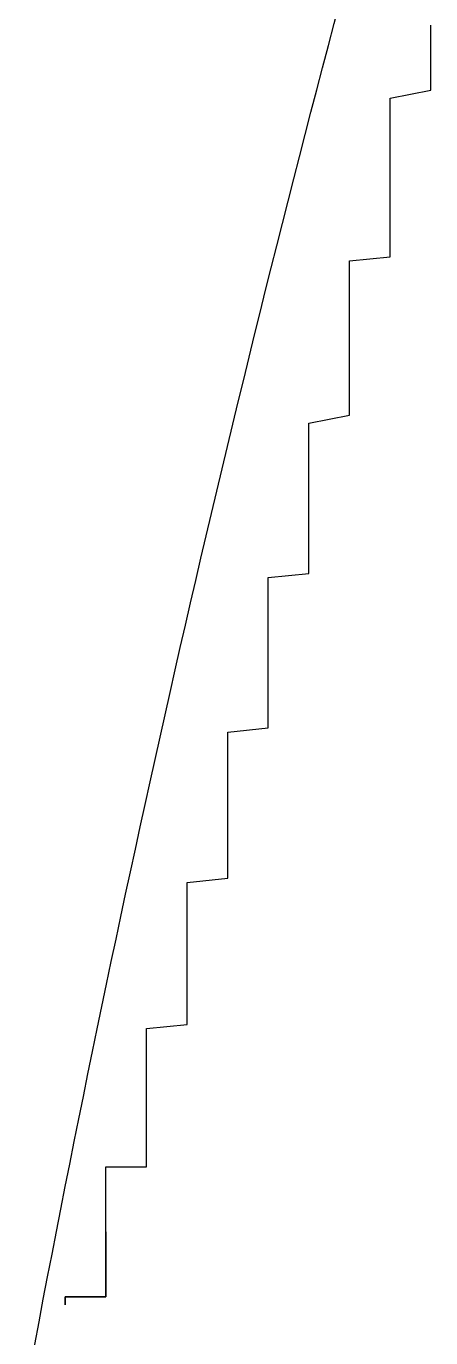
# Model space of a CAD drawing. Header units: millimetres. Extents: x 2698011 to 2856548, y 1019778 to 1210064.
# Drawn here: x 2780770.981 to 2780771.977, y 1123986.389 to 1123989.617 of the extents above; entities that cross this region are included whole.
import ezdxf

# ---------------------------------------------------------------- set-up
doc = ezdxf.new("R2010")
doc.units = ezdxf.units.MM
doc.layers.add('Bloques borde', color=9, linetype='Continuous')
doc.layers.add('Y_ CAJAS', color=9, linetype='Continuous')

# ---------------------------------------------------------------- blocks, each defined once
blk = doc.blocks.new('CO ALURA_  2500 tras 1120 CE ESQ - Inc')
at = {"layer": 'Bloques borde'}
blk.add_polyline3d([(-0.0508300630514782, -0.0232990805341729, 0), (-0.0508300630514782, -0.0232890805341697, 0), (-0.0508300630514782, -0.0232790805341665, 0), (-0.0508300630514782, -0.0232690805341775, 0), (-0.0508300630514782, -0.0232690805341775, 0), (-0.0508300630514782, -0.0232590805341744, 0), (-0.0508300630514782, -0.0232490805341712, 0), (-0.0508300630514782, -0.023239080534168, 0), (-0.0508300630514782, -0.023239080534168, 0), (-0.0508300630514782, -0.0232290805341648, 0), (-0.0508300630514782, -0.0232190805341759, 0), (-0.0508300630514782, -0.0232190805341759, 0), (-0.0508300630514782, -0.0232090805341727, 0), (-0.0508300630514782, -0.0231990805341695, 0), (-0.0508300630514782, -0.0231990805341695, 0), (-0.0508300630514782, -0.0231890805341664, 0), (-0.0508300630514782, -0.0231890805341664, 0), (-0.0508300630514782, -0.0231790805341774, 0), (-0.0508300630514782, -0.0231790805341774, 0), (-0.0508300630514782, -0.0231690805341742, 0), (-0.0508300630514782, -0.0231690805341742, 0), (-0.0508300630514782, -0.0231590805341711, 0), (-0.0508300630514782, -0.0231590805341711, 0), (-0.0508300630514782, -0.0231490805341679, 0), (-0.0508300630514782, -0.0231490805341679, 0), (-0.0508300630514782, -0.0231490805341679, 0), (-0.0508300630514782, -0.0231390805341647, 0), (-0.0508300630514782, -0.0231390805341647, 0), (-0.0508300630514782, -0.0231390805341647, 0), (-0.0509300630514531, -0.0231390805341647, 0), (-0.0509300630514531, -0.0231290805341757, 0), (-0.0509300630514531, -0.0231290805341757, 0), (-0.0509300630514531, -0.0231290805341757, 0), (-0.0509300630514531, -0.0231290805341757, 0), (-0.0509300630514531, -0.0231290805341757, 0), (-0.0509300630514531, -0.0231190805341726, 0), (-0.0509300630514531, -0.0231190805341726, 0), (-0.0509300630514531, -0.0231190805341726, 0), (-0.0509300630514531, -0.0231190805341726, 0), (-0.0509300630514531, -0.0231190805341726, 0), (-0.0509300630514531, -0.0231190805341726, 0), (-0.0509300630514531, -0.0231190805341726, 0), (-0.0509300630514531, -0.0231190805341726, 0), (-0.0509300630514531, -0.0231190805341726, 0), (-0.0509300630514531, -0.0231190805341726, 0), (-0.0509300630514531, -0.0231190805341726, 0), (-0.0509300630514531, -0.0231190805341726, 0), (-0.0509300630514531, -0.0231190805341726, 0), (-0.0509300630514531, -0.0231190805341726, 0), (-0.0509300630514531, -0.0231190805341726, 0), (-0.0509300630514531, -0.0231190805341726, 0), (-0.0509300630514531, -0.0231190805341726, 0), (-0.0509300630514531, -0.0231190805341726, 0), (-0.0509300630514531, -0.0231290805341757, 0), (-0.0509300630514531, -0.0231290805341757, 0), (-0.0509300630514531, -0.0231290805341757, 0), (-0.0509300630514531, -0.0231290805341757, 0), (-0.0509300630514531, -0.0231290805341757, 0), (-0.0509300630514531, -0.0231290805341757, 0), (-0.0509300630514531, -0.0231390805341647, 0), (-0.0509300630514531, -0.0231390805341647, 0), (-0.0509300630514531, -0.0231390805341647, 0), (-0.0508300630514782, -0.0231390805341647, 0), (-0.0508300630514782, -0.0231390805341647, 0), (-0.0508300630514782, -0.0231490805341679, 0), (-0.0508300630514782, -0.0231490805341679, 0), (-0.0508300630514782, -0.0231490805341679, 0), (-0.0508300630514782, -0.0231490805341679, 0), (-0.0508300630514782, -0.0231590805341711, 0), (-0.0508300630514782, -0.0231590805341711, 0), (-0.0508300630514782, -0.0231590805341711, 0), (-0.0508300630514782, -0.0231690805341742, 0), (-0.0508300630514782, -0.0231690805341742, 0), (-0.0508300630514782, -0.0231690805341742, 0), (-0.0508300630514782, -0.0231790805341774, 0), (-0.0508300630514782, -0.0231790805341774, 0), (-0.0508300630514782, -0.0231790805341774, 0), (-0.0508300630514782, -0.0231890805341664, 0), (-0.0508300630514782, -0.0231890805341664, 0), (-0.0508300630514782, -0.0231990805341695, 0), (-0.0508300630514782, -0.0231990805341695, 0), (-0.0508300630514782, -0.0231990805341695, 0), (-0.0508300630514782, -0.0232090805341727, 0), (-0.0508300630514782, -0.0232090805341727, 0), (-0.0508300630514782, -0.0232190805341759, 0), (-0.0508300630514782, -0.0232190805341759, 0), (-0.0508300630514782, -0.0232190805341759, 0), (-0.0508300630514782, -0.0232290805341648, 0), (-0.0508300630514782, -0.0232290805341648, 0), (-0.0508300630514782, -0.023239080534168, 0), (-0.0508300630514782, -0.023239080534168, 0), (-0.0508300630514782, -0.0232490805341712, 0), (-0.0508300630514782, -0.0232490805341712, 0), (-0.0508300630514782, -0.0232590805341744, 0), (-0.0508300630514782, -0.0232590805341744, 0), (-0.0508300630514782, -0.0232690805341775, 0), (-0.0508300630514782, -0.0232690805341775, 0), (-0.0508300630514782, -0.0232790805341665, 0), (-0.0508300630514782, -0.0232790805341665, 0), (-0.0508300630514782, -0.0232890805341697, 0), (-0.0508300630514782, -0.0232890805341697, 0), (-0.0508300630514782, -0.0232990805341729, 0), (-0.0508300630514782, -0.0232990805341729, 0), (-0.0508300630514782, -0.023309080534176, 0), (-0.0508300630514782, -0.023319080534165, 0), (-0.0508300630514782, -0.023319080534165, 0), (-0.0508300630514782, -0.0233290805341682, 0), (-0.0508300630514782, -0.0233290805341682, 0), (-0.0508300630514782, -0.0233390805341713, 0), (-0.0508300630514782, -0.0233490805341745, 0), (-0.0508300630514782, -0.0233490805341745, 0), (-0.0508300630514782, -0.0233590805341777, 0), (-0.0508300630514782, -0.0233590805341777, 0), (-0.0508300630514782, -0.0233690805341667, 0), (-0.0508300630514782, -0.0233790805341698, 0), (-0.0508300630514782, -0.0233790805341698, 0), (-0.0508300630514782, -0.023389080534173, 0), (-0.0508300630514782, -0.0233990805341762, 0), (-0.0508300630514782, -0.0233990805341762, 0), (-0.0508300630514782, -0.0234090805341651, 0), (-0.0508300630514782, -0.0234190805341683, 0), (-0.0508300630514782, -0.0234190805341683, 0), (-0.0508300630514782, -0.0234290805341715, 0), (-0.0508300630514782, -0.0234390805341747, 0), (-0.0508300630514782, -0.0234390805341747, 0), (-0.0508300630514782, -0.0234490805341778, 0), (-0.0508300630514782, -0.0234590805341668, 0), (-0.0507300630514749, -0.0234590805341668, 0), (-0.0507300630514749, -0.02346908053417, 0), (-0.0507300630514749, -0.0234790805341731, 0), (-0.0507300630514749, -0.0234890805341763, 0), (-0.0507300630514749, -0.0234890805341763, 0), (-0.0507300630514749, -0.0234990805341653, 0), (-0.0507300630514749, -0.0235090805341685, 0), (-0.0507300630514749, -0.0235190805341716, 0), (-0.0507300630514749, -0.0235190805341716, 0), (-0.0507300630514749, -0.0235290805341748, 0), (-0.0507300630514749, -0.02353908053417799, 0), (-0.0507300630514749, -0.0235490805341669, 0), (-0.0507300630514749, -0.0235490805341669, 0), (-0.0507300630514749, -0.0235590805341701, 0), (-0.0507300630514749, -0.0235690805341733, 0), (-0.0507300630514749, -0.0235790805341765, 0), (-0.0507300630514749, -0.0235890805341654, 0), (-0.0507300630514749, -0.0235890805341654, 0), (-0.0507300630514749, -0.0235990805341686, 0), (-0.0507300630514749, -0.0236090805341718, 0), (-0.0507300630514749, -0.023619080534175, 0), (-0.0507300630514749, -0.0236290805341781, 0), (-0.0507300630514749, -0.0236290805341781, 0), (-0.0507300630514749, -0.0236390805341671, 0), (-0.0507300630514749, -0.0236490805341703, 0), (-0.0507300630514749, -0.0236590805341734, 0), (-0.0507300630514749, -0.0236690805341766, 0), (-0.0507300630514749, -0.0236790805341656, 0), (-0.0507300630514749, -0.0236890805341688, 0), (-0.0507300630514749, -0.0236890805341688, 0), (-0.0507300630514749, -0.0236990805341719, 0), (-0.0507300630514749, -0.0237090805341751, 0), (-0.0507300630514749, -0.0237190805341783, 0), (-0.0507300630514749, -0.0237290805341672, 0), (-0.0507300630514749, -0.0237390805341704, 0), (-0.0507300630514749, -0.0237490805341736, 0), (-0.0507300630514749, -0.0237590805341768, 0), (-0.0507300630514749, -0.0237690805341657, 0), (-0.0507300630514749, -0.0237690805341657, 0), (-0.0507300630514749, -0.0237790805341689, 0), (-0.0507300630514749, -0.0237890805341721, 0), (-0.0507300630514749, -0.0237990805341752, 0), (-0.0506300630514716, -0.0238090805341784, 0), (-0.0506300630514716, -0.0238190805341674, 0), (-0.0506300630514716, -0.0238290805341706, 0), (-0.0506300630514716, -0.0238390805341737, 0), (-0.0506300630514716, -0.0238490805341769, 0), (-0.0506300630514716, -0.0238590805341659, 0), (-0.0506300630514716, -0.023869080534169, 0), (-0.0506300630514716, -0.0238790805341722, 0), (-0.0506300630514716, -0.0238890805341754, 0), (-0.0506300630514716, -0.0238990805341786, 0), (-0.0506300630514716, -0.0239090805341675, 0), (-0.0506300630514716, -0.0239190805341707, 0), (-0.0506300630514716, -0.0239290805341739, 0), (-0.0506300630514716, -0.023939080534177, 0), (-0.0506300630514716, -0.023949080534166, 0), (-0.0506300630514716, -0.0239590805341692, 0), (-0.0506300630514716, -0.0239690805341724, 0), (-0.0506300630514716, -0.0239790805341755, 0), (-0.0506300630514716, -0.0239890805341787, 0), (-0.0506300630514716, -0.0239990805341677, 0), (-0.0506300630514716, -0.0240090805341708, 0), (-0.0506300630514716, -0.024019080534174, 0), (-0.0506300630514716, -0.0240290805341772, 0), (-0.0506300630514716, -0.0240390805341662, 0), (-0.0506300630514716, -0.0240490805341693, 0), (-0.0506300630514716, -0.0240590805341725, 0), (-0.0506300630514716, -0.0240690805341757, 0), (-0.0506300630514716, -0.0240790805341646, 0), (-0.0506300630514716, -0.0240890805341678, 0), (-0.0506300630514716, -0.024099080534171, 0), (-0.0506300630514716, -0.0241090805341742, 0), (-0.0506300630514716, -0.0241190805341773, 0), (-0.0506300630514716, -0.0241290805341663, 0), (-0.0506300630514716, -0.0241390805341695, 0), (-0.0506300630514716, -0.0241590805341758, 0), (-0.0505300630514682, -0.0241690805341648, 0), (-0.0505300630514682, -0.024179080534168, 0), (-0.0505300630514682, -0.0241890805341711, 0), (-0.0505300630514682, -0.0241990805341743, 0), (-0.0505300630514682, -0.0242090805341775, 0), (-0.0505300630514682, -0.0242190805341664, 0), (-0.0505300630514682, -0.0242290805341696, 0), (-0.0505300630514682, -0.0242390805341728, 0), (-0.0505300630514682, -0.024249080534176, 0), (-0.0505300630514682, -0.0242690805341681, 0), (-0.0505300630514682, -0.0242790805341713, 0), (-0.0505300630514682, -0.0242890805341745, 0), (-0.0505300630514682, -0.0242990805341776, 0), (-0.0505300630514682, -0.0243090805341666, 0), (-0.0505300630514682, -0.0243190805341698, 0), (-0.0505300630514682, -0.0243290805341729, 0), (-0.0505300630514682, -0.0243490805341651, 0), (-0.0505300630514682, -0.0243590805341683, 0), (-0.0505300630514682, -0.0243690805341714, 0), (-0.0505300630514682, -0.0243790805341746, 0), (-0.0505300630514682, -0.0243890805341778, 0), (-0.0505300630514682, -0.0243990805341667, 0), (-0.0505300630514682, -0.0244090805341699, 0), (-0.0505300630514682, -0.0244290805341763, 0), (-0.0505300630514682, -0.0244390805341652, 0), (-0.0505300630514682, -0.0244490805341684, 0), (-0.0505300630514682, -0.0244590805341716, 0), (-0.0505300630514682, -0.0244690805341747, 0), (-0.0505300630514682, -0.0244890805341669, 0), (-0.0505300630514682, -0.0244990805341701, 0), (-0.0505300630514682, -0.0245090805341732, 0), (-0.0505300630514682, -0.0245190805341764, 0), (-0.0505300630514682, -0.0245290805341654, 0), (-0.0504300630514649, -0.0245390805341685, 0), (-0.0504300630514649, -0.0245590805341749, 0), (-0.0504300630514649, -0.0245690805341781, 0), (-0.0504300630514649, -0.02457908053416701, 0), (-0.0504300630514649, -0.0245890805341702, 0), (-0.0504300630514649, -0.0246090805341766, 0), (-0.0504300630514649, -0.0246190805341655, 0), (-0.0504300630514649, -0.0246290805341687, 0), (-0.0504300630514649, -0.0246390805341719, 0), (-0.0504300630514649, -0.024649080534175, 0), (-0.0504300630514649, -0.0246690805341672, 0), (-0.0504300630514649, -0.0246790805341704, 0), (-0.0504300630514649, -0.0246890805341735, 0), (-0.0504300630514649, -0.0246990805341767, 0), (-0.0504300630514649, -0.0247190805341688, 0), (-0.0504300630514649, -0.024729080534172, 0), (-0.0504300630514649, -0.0247390805341752, 0), (-0.0504300630514649, -0.0247490805341641, 0), (-0.0504300630514649, -0.0247690805341705, 0), (-0.0504300630514649, -0.0247790805341737, 0), (-0.0504300630514649, -0.0247890805341768, 0), (-0.0504300630514649, -0.0247990805341658, 0), (-0.0504300630514649, -0.0248190805341722, 0), (-0.0504300630514649, -0.0248290805341753, 0), (-0.0504300630514649, -0.0248390805341643, 0), (-0.0504300630514649, -0.0248590805341706, 0), (-0.0504300630514649, -0.0248690805341738, 0), (-0.0504300630514649, -0.024879080534177, 0), (-0.0504300630514649, -0.024889080534166, 0), (-0.0504300630514649, -0.0249090805341723, 0), (-0.0503300630514616, -0.0249190805341755, 0), (-0.0503300630514616, -0.0249290805341644, 0), (-0.0503300630514616, -0.0249490805341708, 0), (-0.0503300630514616, -0.024959080534174, 0), (-0.0503300630514616, -0.0249690805341771, 0), (-0.0503300630514616, -0.0249790805341661, 0), (-0.0503300630514616, -0.0249990805341724, 0), (-0.0503300630514616, -0.0250090805341756, 0), (-0.0503300630514616, -0.0250190805341646, 0), (-0.0503300630514616, -0.0250390805341709, 0), (-0.0503300630514616, -0.0250490805341741, 0), (-0.0503300630514616, -0.0250590805341773, 0), (-0.0503300630514616, -0.0250790805341694, 0), (-0.0503300630514616, -0.0250890805341726, 0), (-0.0503300630514616, -0.0250990805341758, 0), (-0.0503300630514616, -0.0251190805341679, 0), (-0.0503300630514616, -0.0251290805341711, 0), (-0.0503300630514616, -0.0251390805341743, 0), (-0.0503300630514616, -0.0251590805341664, 0), (-0.0503300630514616, -0.0251690805341696, 0), (-0.0503300630514616, -0.0251790805341727, 0), (-0.0503300630514616, -0.0251990805341649, 0), (-0.0503300630514616, -0.0252090805341681, 0), (-0.0503300630514616, -0.0252290805341744, 0), (-0.0503300630514616, -0.0252390805341776, 0), (-0.0503300630514616, -0.0252490805341665, 0), (-0.0503300630514616, -0.0252690805341729, 0), (-0.0503300630514616, -0.0252790805341761, 0), (-0.0503300630514616, -0.025289080534165, 0), (-0.0502300630514583, -0.0253090805341714, 0), (-0.0502300630514583, -0.0253190805341745, 0), (-0.0502300630514583, -0.0253290805341635, 0), (-0.0502300630514583, -0.0253490805341699, 0), (-0.0502300630514583, -0.025359080534173, 0), (-0.0502300630514583, -0.0253790805341652, 0), (-0.0502300630514583, -0.0253890805341683, 0), (-0.0502300630514583, -0.0253990805341715, 0), (-0.0502300630514583, -0.0254190805341637, 0), (-0.0502300630514583, -0.0254290805341668, 0), (-0.0502300630514583, -0.0254490805341732, 0), (-0.0502300630514583, -0.0254590805341763, 0), (-0.0502300630514583, -0.0254690805341653, 0), (-0.0502300630514583, -0.0254890805341717, 0), (-0.0502300630514583, -0.0254990805341748, 0), (-0.0502300630514583, -0.02551908053416701, 0), (-0.0502300630514583, -0.0255290805341701, 0), (-0.0502300630514583, -0.0255390805341733, 0), (-0.0502300630514583, -0.0255590805341655, 0), (-0.0502300630514583, -0.0255690805341686, 0), (-0.0502300630514583, -0.025589080534175, 0), (-0.0502300630514583, -0.0255990805341639, 0), (-0.0502300630514583, -0.0256090805341671, 0), (-0.0502300630514583, -0.0256290805341735, 0), (-0.0502300630514583, -0.0256390805341766, 0), (-0.0502300630514583, -0.0256590805341688, 0), (-0.0502300630514583, -0.025669080534172, 0), (-0.0502300630514583, -0.0256890805341641, 0), (-0.050130063051455, -0.0256990805341673, 0), (-0.050130063051455, -0.0257190805341736, 0), (-0.050130063051455, -0.0257290805341768, 0), (-0.050130063051455, -0.0257390805341657, 0), (-0.050130063051455, -0.0257590805341721, 0), (-0.050130063051455, -0.0257690805341753, 0), (-0.050130063051455, -0.0257890805341674, 0), (-0.050130063051455, -0.0257990805341706, 0), (-0.050130063051455, -0.0258190805341769, 0), (-0.050130063051455, -0.0258290805341659, 0), (-0.050130063051455, -0.0258490805341722, 0), (-0.050130063051455, -0.0258590805341754, 0), (-0.050130063051455, -0.0258690805341644, 0), (-0.050130063051455, -0.0258890805341707, 0), (-0.050130063051455, -0.0258990805341739, 0), (-0.050130063051455, -0.025919080534166, 0), (-0.050130063051455, -0.0259290805341692, 0), (-0.050130063051455, -0.0259490805341756, 0), (-0.050130063051455, -0.0259590805341645, 0), (-0.050130063051455, -0.0259790805341709, 0), (-0.050130063051455, -0.025989080534174, 0), (-0.050130063051455, -0.025999080534163, 0), (-0.050130063051455, -0.0260190805341694, 0), (-0.050130063051455, -0.0260290805341725, 0), (-0.050130063051455, -0.0260490805341647, 0), (-0.050130063051455, -0.0260590805341678, 0), (-0.050130063051455, -0.0260790805341742, 0), (-0.050130063051455, -0.0260890805341632, 0), (-0.0500300630514801, -0.0261090805341695, 0), (-0.0500300630514801, -0.0261190805341727, 0), (-0.0500300630514801, -0.0261390805341648, 0), (-0.0500300630514801, -0.026149080534168, 0), (-0.0500300630514801, -0.0261590805341712, 0), (-0.0500300630514801, -0.0261790805341633, 0), (-0.0500300630514801, -0.0261890805341665, 0), (-0.0500300630514801, -0.0262090805341728, 0), (-0.0500300630514801, -0.026219080534176, 0), (-0.0500300630514801, -0.0262390805341681, 0), (-0.0500300630514801, -0.0262490805341713, 0), (-0.0500300630514801, -0.0262690805341634, 0)], dxfattribs=at)
blk.add_polyline3d([(-0.0508300630514782, -0.0232990805341729, 0), (-0.0508300630514782, -0.0232890805341697, 0), (-0.0508300630514782, -0.0232790805341665, 0), (-0.0508300630514782, -0.0232690805341775, 0), (-0.0508300630514782, -0.0232690805341775, 0), (-0.0508300630514782, -0.0232590805341744, 0), (-0.0508300630514782, -0.0232490805341712, 0), (-0.0508300630514782, -0.023239080534168, 0), (-0.0508300630514782, -0.023239080534168, 0), (-0.0508300630514782, -0.0232290805341648, 0), (-0.0508300630514782, -0.0232190805341759, 0), (-0.0508300630514782, -0.0232190805341759, 0), (-0.0508300630514782, -0.0232090805341727, 0), (-0.0508300630514782, -0.0231990805341695, 0), (-0.0508300630514782, -0.0231990805341695, 0), (-0.0508300630514782, -0.0231890805341664, 0), (-0.0508300630514782, -0.0231890805341664, 0), (-0.0508300630514782, -0.0231790805341774, 0), (-0.0508300630514782, -0.0231790805341774, 0), (-0.0508300630514782, -0.0231690805341742, 0), (-0.0508300630514782, -0.0231690805341742, 0), (-0.0508300630514782, -0.0231590805341711, 0), (-0.0508300630514782, -0.0231590805341711, 0), (-0.0508300630514782, -0.0231490805341679, 0), (-0.0508300630514782, -0.0231490805341679, 0), (-0.0508300630514782, -0.0231490805341679, 0), (-0.0508300630514782, -0.0231390805341647, 0), (-0.0508300630514782, -0.0231390805341647, 0), (-0.0508300630514782, -0.0231390805341647, 0), (-0.0509300630514531, -0.0231390805341647, 0), (-0.0509300630514531, -0.0231290805341757, 0), (-0.0509300630514531, -0.0231290805341757, 0), (-0.0509300630514531, -0.0231290805341757, 0), (-0.0509300630514531, -0.0231290805341757, 0), (-0.0509300630514531, -0.0231290805341757, 0), (-0.0509300630514531, -0.0231190805341726, 0), (-0.0509300630514531, -0.0231190805341726, 0), (-0.0509300630514531, -0.0231190805341726, 0), (-0.0509300630514531, -0.0231190805341726, 0), (-0.0509300630514531, -0.0231190805341726, 0), (-0.0509300630514531, -0.0231190805341726, 0), (-0.0509300630514531, -0.0231190805341726, 0), (-0.0509300630514531, -0.0231190805341726, 0), (-0.0509300630514531, -0.0231190805341726, 0), (-0.0509300630514531, -0.0231190805341726, 0), (-0.0509300630514531, -0.0231190805341726, 0), (-0.0509300630514531, -0.0231190805341726, 0), (-0.0509300630514531, -0.0231190805341726, 0), (-0.0509300630514531, -0.0231190805341726, 0), (-0.0509300630514531, -0.0231190805341726, 0), (-0.0509300630514531, -0.0231190805341726, 0), (-0.0509300630514531, -0.0231190805341726, 0), (-0.0509300630514531, -0.0231190805341726, 0), (-0.0509300630514531, -0.0231290805341757, 0), (-0.0509300630514531, -0.0231290805341757, 0), (-0.0509300630514531, -0.0231290805341757, 0), (-0.0509300630514531, -0.0231290805341757, 0), (-0.0509300630514531, -0.0231290805341757, 0), (-0.0509300630514531, -0.0231290805341757, 0), (-0.0509300630514531, -0.0231390805341647, 0), (-0.0509300630514531, -0.0231390805341647, 0), (-0.0509300630514531, -0.0231390805341647, 0), (-0.0508300630514782, -0.0231390805341647, 0), (-0.0508300630514782, -0.0231390805341647, 0), (-0.0508300630514782, -0.0231490805341679, 0), (-0.0508300630514782, -0.0231490805341679, 0), (-0.0508300630514782, -0.0231490805341679, 0), (-0.0508300630514782, -0.0231490805341679, 0), (-0.0508300630514782, -0.0231590805341711, 0), (-0.0508300630514782, -0.0231590805341711, 0), (-0.0508300630514782, -0.0231590805341711, 0), (-0.0508300630514782, -0.0231690805341742, 0), (-0.0508300630514782, -0.0231690805341742, 0), (-0.0508300630514782, -0.0231690805341742, 0), (-0.0508300630514782, -0.0231790805341774, 0), (-0.0508300630514782, -0.0231790805341774, 0), (-0.0508300630514782, -0.0231790805341774, 0), (-0.0508300630514782, -0.0231890805341664, 0), (-0.0508300630514782, -0.0231890805341664, 0), (-0.0508300630514782, -0.0231990805341695, 0), (-0.0508300630514782, -0.0231990805341695, 0), (-0.0508300630514782, -0.0231990805341695, 0), (-0.0508300630514782, -0.0232090805341727, 0), (-0.0508300630514782, -0.0232090805341727, 0), (-0.0508300630514782, -0.0232190805341759, 0), (-0.0508300630514782, -0.0232190805341759, 0), (-0.0508300630514782, -0.0232190805341759, 0), (-0.0508300630514782, -0.0232290805341648, 0), (-0.0508300630514782, -0.0232290805341648, 0), (-0.0508300630514782, -0.023239080534168, 0), (-0.0508300630514782, -0.023239080534168, 0), (-0.0508300630514782, -0.0232490805341712, 0), (-0.0508300630514782, -0.0232490805341712, 0), (-0.0508300630514782, -0.0232590805341744, 0), (-0.0508300630514782, -0.0232590805341744, 0), (-0.0508300630514782, -0.0232690805341775, 0), (-0.0508300630514782, -0.0232690805341775, 0), (-0.0508300630514782, -0.0232790805341665, 0), (-0.0508300630514782, -0.0232790805341665, 0), (-0.0508300630514782, -0.0232890805341697, 0), (-0.0508300630514782, -0.0232890805341697, 0), (-0.0508300630514782, -0.0232990805341729, 0), (-0.0508300630514782, -0.0232990805341729, 0), (-0.0508300630514782, -0.023309080534176, 0), (-0.0508300630514782, -0.023319080534165, 0), (-0.0508300630514782, -0.023319080534165, 0), (-0.0508300630514782, -0.0233290805341682, 0), (-0.0508300630514782, -0.0233290805341682, 0), (-0.0508300630514782, -0.0233390805341713, 0), (-0.0508300630514782, -0.0233490805341745, 0), (-0.0508300630514782, -0.0233490805341745, 0), (-0.0508300630514782, -0.0233590805341777, 0), (-0.0508300630514782, -0.0233590805341777, 0), (-0.0508300630514782, -0.0233690805341667, 0), (-0.0508300630514782, -0.0233790805341698, 0), (-0.0508300630514782, -0.0233790805341698, 0), (-0.0508300630514782, -0.023389080534173, 0), (-0.0508300630514782, -0.0233990805341762, 0), (-0.0508300630514782, -0.0233990805341762, 0), (-0.0508300630514782, -0.0234090805341651, 0), (-0.0508300630514782, -0.0234190805341683, 0), (-0.0508300630514782, -0.0234190805341683, 0), (-0.0508300630514782, -0.0234290805341715, 0), (-0.0508300630514782, -0.0234390805341747, 0), (-0.0508300630514782, -0.0234390805341747, 0), (-0.0508300630514782, -0.0234490805341778, 0), (-0.0508300630514782, -0.0234590805341668, 0), (-0.0507300630514749, -0.0234590805341668, 0), (-0.0507300630514749, -0.02346908053417, 0), (-0.0507300630514749, -0.0234790805341731, 0), (-0.0507300630514749, -0.0234890805341763, 0), (-0.0507300630514749, -0.0234890805341763, 0), (-0.0507300630514749, -0.0234990805341653, 0), (-0.0507300630514749, -0.0235090805341685, 0), (-0.0507300630514749, -0.0235190805341716, 0), (-0.0507300630514749, -0.0235190805341716, 0), (-0.0507300630514749, -0.0235290805341748, 0), (-0.0507300630514749, -0.02353908053417799, 0), (-0.0507300630514749, -0.0235490805341669, 0), (-0.0507300630514749, -0.0235490805341669, 0), (-0.0507300630514749, -0.0235590805341701, 0), (-0.0507300630514749, -0.0235690805341733, 0), (-0.0507300630514749, -0.0235790805341765, 0), (-0.0507300630514749, -0.0235890805341654, 0), (-0.0507300630514749, -0.0235890805341654, 0), (-0.0507300630514749, -0.0235990805341686, 0), (-0.0507300630514749, -0.0236090805341718, 0), (-0.0507300630514749, -0.023619080534175, 0), (-0.0507300630514749, -0.0236290805341781, 0), (-0.0507300630514749, -0.0236290805341781, 0), (-0.0507300630514749, -0.0236390805341671, 0), (-0.0507300630514749, -0.0236490805341703, 0), (-0.0507300630514749, -0.0236590805341734, 0), (-0.0507300630514749, -0.0236690805341766, 0), (-0.0507300630514749, -0.0236790805341656, 0), (-0.0507300630514749, -0.0236890805341688, 0), (-0.0507300630514749, -0.0236890805341688, 0), (-0.0507300630514749, -0.0236990805341719, 0), (-0.0507300630514749, -0.0237090805341751, 0), (-0.0507300630514749, -0.0237190805341783, 0), (-0.0507300630514749, -0.0237290805341672, 0), (-0.0507300630514749, -0.0237390805341704, 0), (-0.0507300630514749, -0.0237490805341736, 0), (-0.0507300630514749, -0.0237590805341768, 0), (-0.0507300630514749, -0.0237690805341657, 0), (-0.0507300630514749, -0.0237690805341657, 0), (-0.0507300630514749, -0.0237790805341689, 0), (-0.0507300630514749, -0.0237890805341721, 0), (-0.0507300630514749, -0.0237990805341752, 0), (-0.0506300630514716, -0.0238090805341784, 0), (-0.0506300630514716, -0.0238190805341674, 0), (-0.0506300630514716, -0.0238290805341706, 0), (-0.0506300630514716, -0.0238390805341737, 0), (-0.0506300630514716, -0.0238490805341769, 0), (-0.0506300630514716, -0.0238590805341659, 0), (-0.0506300630514716, -0.023869080534169, 0), (-0.0506300630514716, -0.0238790805341722, 0), (-0.0506300630514716, -0.0238890805341754, 0), (-0.0506300630514716, -0.0238990805341786, 0), (-0.0506300630514716, -0.0239090805341675, 0), (-0.0506300630514716, -0.0239190805341707, 0), (-0.0506300630514716, -0.0239290805341739, 0), (-0.0506300630514716, -0.023939080534177, 0), (-0.0506300630514716, -0.023949080534166, 0), (-0.0506300630514716, -0.0239590805341692, 0), (-0.0506300630514716, -0.0239690805341724, 0), (-0.0506300630514716, -0.0239790805341755, 0), (-0.0506300630514716, -0.0239890805341787, 0), (-0.0506300630514716, -0.0239990805341677, 0), (-0.0506300630514716, -0.0240090805341708, 0), (-0.0506300630514716, -0.024019080534174, 0), (-0.0506300630514716, -0.0240290805341772, 0), (-0.0506300630514716, -0.0240390805341662, 0), (-0.0506300630514716, -0.0240490805341693, 0), (-0.0506300630514716, -0.0240590805341725, 0), (-0.0506300630514716, -0.0240690805341757, 0), (-0.0506300630514716, -0.0240790805341646, 0), (-0.0506300630514716, -0.0240890805341678, 0), (-0.0506300630514716, -0.024099080534171, 0), (-0.0506300630514716, -0.0241090805341742, 0), (-0.0506300630514716, -0.0241190805341773, 0), (-0.0506300630514716, -0.0241290805341663, 0), (-0.0506300630514716, -0.0241390805341695, 0), (-0.0506300630514716, -0.0241590805341758, 0), (-0.0505300630514682, -0.0241690805341648, 0), (-0.0505300630514682, -0.024179080534168, 0), (-0.0505300630514682, -0.0241890805341711, 0), (-0.0505300630514682, -0.0241990805341743, 0), (-0.0505300630514682, -0.0242090805341775, 0), (-0.0505300630514682, -0.0242190805341664, 0), (-0.0505300630514682, -0.0242290805341696, 0), (-0.0505300630514682, -0.0242390805341728, 0), (-0.0505300630514682, -0.024249080534176, 0), (-0.0505300630514682, -0.0242690805341681, 0), (-0.0505300630514682, -0.0242790805341713, 0), (-0.0505300630514682, -0.0242890805341745, 0), (-0.0505300630514682, -0.0242990805341776, 0), (-0.0505300630514682, -0.0243090805341666, 0), (-0.0505300630514682, -0.0243190805341698, 0), (-0.0505300630514682, -0.0243290805341729, 0), (-0.0505300630514682, -0.0243490805341651, 0), (-0.0505300630514682, -0.0243590805341683, 0), (-0.0505300630514682, -0.0243690805341714, 0), (-0.0505300630514682, -0.0243790805341746, 0), (-0.0505300630514682, -0.0243890805341778, 0), (-0.0505300630514682, -0.0243990805341667, 0), (-0.0505300630514682, -0.0244090805341699, 0), (-0.0505300630514682, -0.0244290805341763, 0), (-0.0505300630514682, -0.0244390805341652, 0), (-0.0505300630514682, -0.0244490805341684, 0), (-0.0505300630514682, -0.0244590805341716, 0), (-0.0505300630514682, -0.0244690805341747, 0), (-0.0505300630514682, -0.0244890805341669, 0), (-0.0505300630514682, -0.0244990805341701, 0), (-0.0505300630514682, -0.0245090805341732, 0), (-0.0505300630514682, -0.0245190805341764, 0), (-0.0505300630514682, -0.0245290805341654, 0), (-0.0504300630514649, -0.0245390805341685, 0), (-0.0504300630514649, -0.0245590805341749, 0), (-0.0504300630514649, -0.0245690805341781, 0), (-0.0504300630514649, -0.02457908053416701, 0), (-0.0504300630514649, -0.0245890805341702, 0), (-0.0504300630514649, -0.0246090805341766, 0), (-0.0504300630514649, -0.0246190805341655, 0), (-0.0504300630514649, -0.0246290805341687, 0), (-0.0504300630514649, -0.0246390805341719, 0), (-0.0504300630514649, -0.024649080534175, 0), (-0.0504300630514649, -0.0246690805341672, 0), (-0.0504300630514649, -0.0246790805341704, 0), (-0.0504300630514649, -0.0246890805341735, 0), (-0.0504300630514649, -0.0246990805341767, 0), (-0.0504300630514649, -0.0247190805341688, 0), (-0.0504300630514649, -0.024729080534172, 0), (-0.0504300630514649, -0.0247390805341752, 0), (-0.0504300630514649, -0.0247490805341641, 0), (-0.0504300630514649, -0.0247690805341705, 0), (-0.0504300630514649, -0.0247790805341737, 0), (-0.0504300630514649, -0.0247890805341768, 0), (-0.0504300630514649, -0.0247990805341658, 0), (-0.0504300630514649, -0.0248190805341722, 0), (-0.0504300630514649, -0.0248290805341753, 0), (-0.0504300630514649, -0.0248390805341643, 0), (-0.0504300630514649, -0.0248590805341706, 0), (-0.0504300630514649, -0.0248690805341738, 0), (-0.0504300630514649, -0.024879080534177, 0), (-0.0504300630514649, -0.024889080534166, 0), (-0.0504300630514649, -0.0249090805341723, 0), (-0.0503300630514616, -0.0249190805341755, 0), (-0.0503300630514616, -0.0249290805341644, 0), (-0.0503300630514616, -0.0249490805341708, 0), (-0.0503300630514616, -0.024959080534174, 0), (-0.0503300630514616, -0.0249690805341771, 0), (-0.0503300630514616, -0.0249790805341661, 0), (-0.0503300630514616, -0.0249990805341724, 0), (-0.0503300630514616, -0.0250090805341756, 0), (-0.0503300630514616, -0.0250190805341646, 0), (-0.0503300630514616, -0.0250390805341709, 0), (-0.0503300630514616, -0.0250490805341741, 0), (-0.0503300630514616, -0.0250590805341773, 0), (-0.0503300630514616, -0.0250790805341694, 0), (-0.0503300630514616, -0.0250890805341726, 0), (-0.0503300630514616, -0.0250990805341758, 0), (-0.0503300630514616, -0.0251190805341679, 0), (-0.0503300630514616, -0.0251290805341711, 0), (-0.0503300630514616, -0.0251390805341743, 0), (-0.0503300630514616, -0.0251590805341664, 0), (-0.0503300630514616, -0.0251690805341696, 0), (-0.0503300630514616, -0.0251790805341727, 0), (-0.0503300630514616, -0.0251990805341649, 0), (-0.0503300630514616, -0.0252090805341681, 0), (-0.0503300630514616, -0.0252290805341744, 0), (-0.0503300630514616, -0.0252390805341776, 0), (-0.0503300630514616, -0.0252490805341665, 0), (-0.0503300630514616, -0.0252690805341729, 0), (-0.0503300630514616, -0.0252790805341761, 0), (-0.0503300630514616, -0.025289080534165, 0), (-0.0502300630514583, -0.0253090805341714, 0), (-0.0502300630514583, -0.0253190805341745, 0), (-0.0502300630514583, -0.0253290805341635, 0), (-0.0502300630514583, -0.0253490805341699, 0), (-0.0502300630514583, -0.025359080534173, 0), (-0.0502300630514583, -0.0253790805341652, 0), (-0.0502300630514583, -0.0253890805341683, 0), (-0.0502300630514583, -0.0253990805341715, 0), (-0.0502300630514583, -0.0254190805341637, 0), (-0.0502300630514583, -0.0254290805341668, 0), (-0.0502300630514583, -0.0254490805341732, 0), (-0.0502300630514583, -0.0254590805341763, 0), (-0.0502300630514583, -0.0254690805341653, 0), (-0.0502300630514583, -0.0254890805341717, 0), (-0.0502300630514583, -0.0254990805341748, 0), (-0.0502300630514583, -0.02551908053416701, 0), (-0.0502300630514583, -0.0255290805341701, 0), (-0.0502300630514583, -0.0255390805341733, 0), (-0.0502300630514583, -0.0255590805341655, 0), (-0.0502300630514583, -0.0255690805341686, 0), (-0.0502300630514583, -0.025589080534175, 0), (-0.0502300630514583, -0.0255990805341639, 0), (-0.0502300630514583, -0.0256090805341671, 0), (-0.0502300630514583, -0.0256290805341735, 0), (-0.0502300630514583, -0.0256390805341766, 0), (-0.0502300630514583, -0.0256590805341688, 0), (-0.0502300630514583, -0.025669080534172, 0), (-0.0502300630514583, -0.0256890805341641, 0), (-0.050130063051455, -0.0256990805341673, 0), (-0.050130063051455, -0.0257190805341736, 0), (-0.050130063051455, -0.0257290805341768, 0), (-0.050130063051455, -0.0257390805341657, 0), (-0.050130063051455, -0.0257590805341721, 0), (-0.050130063051455, -0.0257690805341753, 0), (-0.050130063051455, -0.0257890805341674, 0), (-0.050130063051455, -0.0257990805341706, 0), (-0.050130063051455, -0.0258190805341769, 0), (-0.050130063051455, -0.0258290805341659, 0), (-0.050130063051455, -0.0258490805341722, 0), (-0.050130063051455, -0.0258590805341754, 0), (-0.050130063051455, -0.0258690805341644, 0), (-0.050130063051455, -0.0258890805341707, 0), (-0.050130063051455, -0.0258990805341739, 0), (-0.050130063051455, -0.025919080534166, 0), (-0.050130063051455, -0.0259290805341692, 0), (-0.050130063051455, -0.0259490805341756, 0), (-0.050130063051455, -0.0259590805341645, 0), (-0.050130063051455, -0.0259790805341709, 0), (-0.050130063051455, -0.025989080534174, 0), (-0.050130063051455, -0.025999080534163, 0), (-0.050130063051455, -0.0260190805341694, 0), (-0.050130063051455, -0.0260290805341725, 0), (-0.050130063051455, -0.0260490805341647, 0), (-0.050130063051455, -0.0260590805341678, 0), (-0.050130063051455, -0.0260790805341742, 0), (-0.050130063051455, -0.0260890805341632, 0), (-0.0500300630514801, -0.0261090805341695, 0), (-0.0500300630514801, -0.0261190805341727, 0), (-0.0500300630514801, -0.0261390805341648, 0), (-0.0500300630514801, -0.026149080534168, 0), (-0.0500300630514801, -0.0261590805341712, 0), (-0.0500300630514801, -0.0261790805341633, 0), (-0.0500300630514801, -0.0261890805341665, 0), (-0.0500300630514801, -0.0262090805341728, 0), (-0.0500300630514801, -0.026219080534176, 0), (-0.0500300630514801, -0.0262390805341681, 0), (-0.0500300630514801, -0.0262490805341713, 0), (-0.0500300630514801, -0.0262690805341634, 0)], dxfattribs=at)
at = {"layer": 'Bloques borde', "linetype": 'Continuous'}
blk.add_arc((-0.0052266959235965, -0.0143500458025301), 0.0465925505845084, 190.5874962006349, 195.0358394494426, dxfattribs=at)
blk.add_arc((-0.0052266959235965, -0.0143500458025301), 0.0465925505845084, 190.5874962006349, 195.0358394494426, dxfattribs=at)

msp = doc.modelspace()

# ---------------------------------------------------------------- block references
at = {"layer": 'Y_ CAJAS', "xscale": -1000, "yscale": 1000, "zscale": 1000, "rotation": 179.9977225467084}
msp.add_blockref('CO ALURA_  2500 tras 1120 CE ESQ - Inc', (2780822.006311533, 1123963.349046265, -0.3880036102033024), dxfattribs=at)

doc.saveas('drawing.dxf')
